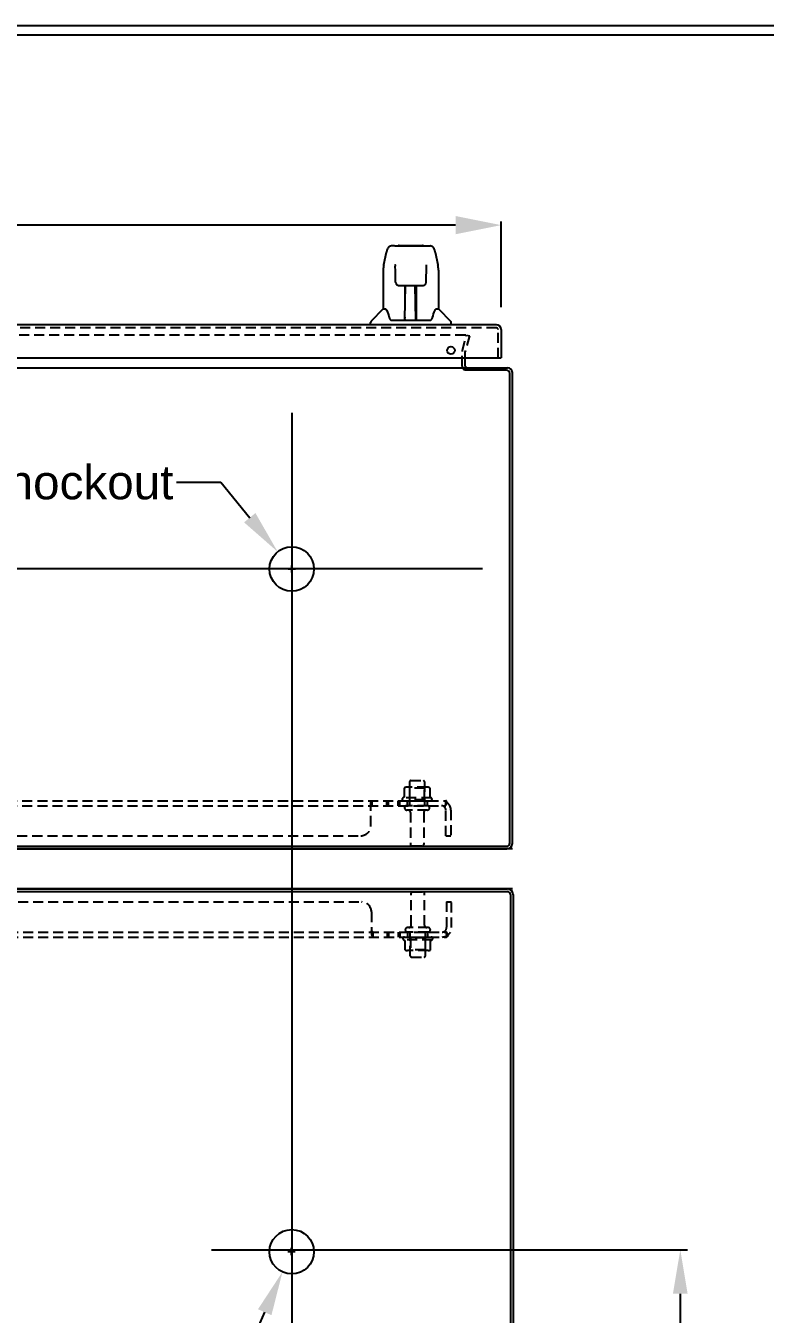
# Model space of a CAD drawing. Header units: inches. Extents: x 0 to 81.1, y 0 to 52.1.
# Drawn here: x 46.37 to 64.81, y 19.95 to 52.09 of the extents above; entities that cross this region are included whole.
import ezdxf
from ezdxf.enums import TextEntityAlignment as Align

# ---------------------------------------------------------------- set-up
doc = ezdxf.new("R2010")
doc.units = ezdxf.units.IN
doc.header["$MEASUREMENT"] = 0
doc.linetypes.add('HIDDEN', pattern=[0.375, 0.25, -0.125])
for name, color, linetype in [('DEFAULT_2', 8, 'HIDDEN'), ('DIMENSIONS', 7, 'Continuous'), ('DOOR_ASSEMBLY', 7, 'Continuous'), ('SUBPANEL', 7, 'Continuous')]:
    doc.layers.add(name, color=color, linetype=linetype)
doc.styles.add('Fields', font='simplex.shx', dxfattribs={"height": 0.185})
doc.styles.get("Standard").update_dxf_attribs({"font": 'arial.ttf'})
doc.dimstyles.new('DIMSTYLE_1', dxfattribs={"dimtxt": 0.852273, "dimasz": 1.136364, "dimexe": 0.09, "dimexo": 0.07, "dimgap": 0.0375, "dimtad": 0, "dimtih": 1, "dimtoh": 1, "dimzin": 4, "dimdsep": 46, "dimtxsty": 'Standard', "dimblk": '_FILLED', "dimblk1": '_FILLED', "dimblk2": '_FILLED', "dimcen": 0.09, "dimadec": 3, "dimazin": 1, "dimtfac": 1, "dimtdec": 3, "dimtofl": 0, "dimtmove": 0, "dimatfit": 3, "dimldrblk": '_FILLED', "dimfxl": 1, "dimtolj": 1, "dimtzin": 4, "dimarcsym": 0})
doc.dimstyles.get("Standard").update_dxf_attribs({"dimtxt": 0.18, "dimasz": 0.18, "dimexe": 0.18, "dimexo": 0.0625, "dimgap": 0.09, "dimtad": 0, "dimtih": 1, "dimtoh": 1, "dimdec": 4, "dimzin": 0, "dimdsep": 46, "dimtxsty": 'Standard', "dimcen": 0.09, "dimadec": 0, "dimazin": 0, "dimtfac": 1, "dimtdec": 4, "dimtofl": 0, "dimtmove": 0, "dimatfit": 3, "dimfxl": 1, "dimtolj": 1, "dimtzin": 0, "dimarcsym": 0})

# ---------------------------------------------------------------- blocks, each defined once
blk = doc.blocks.new('RG_Master_Ver_4_2_2')
at = {"color": 3}
blk.add_line((34.028, 21.856), (0.25, 21.856), dxfattribs=at)
blk.add_lwpolyline([(0, -0.044), (34.25, -0.044), (34.25, 21.956), (0, 21.956)], close=True, dxfattribs=at)
at = {"style": 'Fields'}
for tag, p in [('DESCRIPTION_3', (13.116, 1.307)), ('DRN_3', (15.472, 1.307)), ('CHK_3', (16.529, 1.307)), ('APP_3', (17.552, 1.307)), ('DATE_3', (18.829, 1.307)), ('DRAWING_DESC', (32.229, 1.246)), ('CUSTOMER', (28.997, 1.214)), ('DESCRIPTION_2', (13.116, 0.951)), ('DRN_2', (15.472, 0.951)), ('CHK_2', (16.529, 0.951)), ('APP_2', (17.552, 0.951)), ('DATE_2', (18.829, 0.951)), ('SIZE', (30.715, 0.894)), ('DRAWING_#', (32.125, 0.894)), ('REV', (33.543, 0.894)), ('DESCRIPTION_1', (13.116, 0.596)), ('DRN_1', (15.472, 0.596)), ('CHK_1', (16.529, 0.596)), ('APP_1', (17.552, 0.596)), ('DATE_1', (18.829, 0.596)), ('PROJECT_#', (28.981, 0.581)), ('DRN_BY', (30.875, 0.524)), ('CHK_BY', (31.762, 0.524)), ('APP_BY', (32.75, 0.524)), ('SCALE', (33.652, 0.524)), ('PROJECT_NAME', (29.021, 0.176)), ('SHEETNUM', (32.753, 0.176)), ('TTL_SHTS', (33.547, 0.176))]:
    blk.add_attdef(tag, text='', height=0.125, dxfattribs=at).set_placement(p, align=Align.CENTER)
at = {"style": 'Fields', "flags": 9}
blk.add_attdef('WD_TB', (9.953, 0.194), '', height=0.0638, dxfattribs=at)
blk = doc.blocks.new('_FILLED')
at = {"color": 0, "linetype": 'ByBlock'}
blk.add_solid([(0, 0), (-1, 0.2), (-1, -0.2)], dxfattribs=at)
blk = doc.blocks.new('*D4')
at = {"layer": 'Defpoints', "color": 0, "linetype": 'Continuous', "transparency": 16777216}
for p in [(58.22, 47.118), (22.595, 45.004), (58.22, 45.004)]:
    blk.add_point(p, dxfattribs=at)
at = {"layer": 'DIMENSIONS', "color": 0, "linetype": 'Continuous', "lineweight": -2, "transparency": 16777216}
for p, q in [((22.595, 45.074), (22.595, 47.208)), ((23.731, 47.118), (38.637, 47.118)), ((57.083, 47.118), (42.177, 47.118)), ((58.22, 45.074), (58.22, 47.208))]:
    blk.add_line(p, q, dxfattribs=at)
at = {"layer": 'DIMENSIONS', "color": 0, "linetype": 'Continuous', "lineweight": -2, "transparency": 16777216, "xscale": 1.1363636364, "yscale": 1.1363636364, "zscale": 1.1363636364, "rotation": 180}
blk.add_blockref('_FILLED', (22.595, 47.118), dxfattribs=at)
at = {"layer": 'DIMENSIONS', "color": 0, "linetype": 'Continuous', "lineweight": -2, "transparency": 16777216, "xscale": 1.1363636364, "yscale": 1.1363636364, "zscale": 1.1363636364}
blk.add_blockref('_FILLED', (58.22, 47.118), dxfattribs=at)
at = {"layer": 'DIMENSIONS', "color": 0, "linetype": 'Continuous', "transparency": 16777216, "insert": (40.407, 48.325), "char_height": 0.85227, "width": 4.84015, "attachment_point": 2, "line_spacing_factor": 0.9}
blk.add_mtext('\\A1;35.63 DOOR', dxfattribs=at)
blk = doc.blocks.new('*D6')
at = {"color": 0, "lineweight": -2, "transparency": 16777216}
for p, q in [((23.112, 32.663), (23.112, 33.763)), ((58.5, 31.563), (22.932, 31.563)), ((58.5, 30.563), (22.932, 30.563)), ((23.112, 29.463), (23.112, 28.363)), ((23.112, 28.363), (22.012, 28.363))]:
    blk.add_line(p, q, dxfattribs=at)
at = {"color": 0, "transparency": 16777216}
for points in [[(22.928, 32.663), (23.295, 32.663), (23.112, 31.563)], [(22.928, 29.463), (23.295, 29.463), (23.112, 30.563)]]:
    blk.add_solid(points, dxfattribs=at)
at = {"layer": 'Defpoints', "color": 0, "transparency": 16777216}
for p in [(58.563, 31.563), (23.112, 30.563), (58.563, 30.563)]:
    blk.add_point(p, dxfattribs=at)
at = {"color": 0, "transparency": 16777216, "insert": (20.199, 28.363), "char_height": 0.85, "attachment_point": 5}
blk.add_mtext('\\A1;1.0000', dxfattribs=at)
blk = doc.blocks.new('*D8')
at = {"color": 0, "lineweight": -2, "transparency": 16777216}
for p, q in [((53, 42.438), (53, 18.57)), ((51.9, 18.75), (50.8, 18.75)), ((58.5, 18.812), (58.5, 18.93)), ((59.6, 18.75), (60.7, 18.75))]:
    blk.add_line(p, q, dxfattribs=at)
at = {"color": 0, "transparency": 16777216}
for points in [[(51.9, 18.933), (51.9, 18.567), (53, 18.75)], [(59.6, 18.933), (59.6, 18.567), (58.5, 18.75)]]:
    blk.add_solid(points, dxfattribs=at)
at = {"layer": 'Defpoints', "color": 0, "transparency": 16777216}
for p in [(53, 42.5), (53, 18.75), (58.5, 18.75)]:
    blk.add_point(p, dxfattribs=at)
at = {"color": 0, "transparency": 16777216, "insert": (55.75, 18.75), "char_height": 0.85, "attachment_point": 5}
blk.add_mtext('\\A1;5.5000', dxfattribs=at)
blk = doc.blocks.new('*D25')
at = {"color": 0, "lineweight": -2, "transparency": 16777216}
for p, q in [((57.752, 43.549), (18.933, 43.549)), ((19.113, 42.449), (19.113, 41.573)), ((19.113, 39.649), (19.113, 40.525)), ((57.752, 38.549), (18.933, 38.549))]:
    blk.add_line(p, q, dxfattribs=at)
at = {"color": 0, "transparency": 16777216}
for points in [[(18.93, 42.449), (19.296, 42.449), (19.113, 43.549)], [(18.93, 39.649), (19.296, 39.649), (19.113, 38.549)]]:
    blk.add_solid(points, dxfattribs=at)
at = {"layer": 'Defpoints', "color": 0, "transparency": 16777216}
for p in [(57.815, 43.549), (19.113, 38.549), (57.815, 38.549)]:
    blk.add_point(p, dxfattribs=at)
at = {"color": 0, "transparency": 16777216, "insert": (19.113, 41.049), "char_height": 0.85, "attachment_point": 5}
blk.add_mtext('\\A1;5.0000', dxfattribs=at)
blk = doc.blocks.new('*D26')
at = {"color": 0, "lineweight": -2, "transparency": 16777216}
for p, q in [((50.129, 40.705), (51.229, 40.705)), ((51.229, 40.705), (51.952, 39.821)), ((52.999, 38.452), (52.999, 38.632)), ((52.909, 38.542), (53.089, 38.542))]:
    blk.add_line(p, q, dxfattribs=at)
at = {"color": 0, "transparency": 16777216}
blk.add_solid([(52.094, 39.937), (51.811, 39.705), (52.649, 38.97)], dxfattribs=at)
at = {"layer": 'Defpoints', "color": 0, "transparency": 16777216}
for p in [(52.649, 38.97), (53.35, 38.113)]:
    blk.add_point(p, dxfattribs=at)
at = {"color": 0, "transparency": 16777216, "insert": (44.755, 40.705), "char_height": 0.85, "attachment_point": 5}
blk.add_mtext('\\A1;{\\H0.7x;\\S3/4;}" Conduit Knockout', dxfattribs=at)
blk = doc.blocks.new('*D27')
at = {"color": 0, "lineweight": -2, "transparency": 16777216}
for p, q in [((52.992, 21.428), (52.992, 21.608)), ((52.902, 21.518), (53.082, 21.518)), ((51.223, 17.497), (52.326, 20.004)), ((50.123, 17.497), (51.223, 17.497))]:
    blk.add_line(p, q, dxfattribs=at)
at = {"color": 0, "transparency": 16777216}
blk.add_solid([(52.158, 20.078), (52.494, 19.93), (52.769, 21.011)], dxfattribs=at)
at = {"layer": 'Defpoints', "color": 0, "transparency": 16777216}
for p in [(53.214, 22.024), (52.769, 21.011)]:
    blk.add_point(p, dxfattribs=at)
at = {"color": 0, "transparency": 16777216, "insert": (44.749, 17.497), "char_height": 0.85, "attachment_point": 5}
blk.add_mtext('\\A1;{\\H0.7x;\\S3/4;}" Conduit Knockout', dxfattribs=at)
blk = doc.blocks.new('*D32')
at = {"color": 0, "lineweight": -2, "transparency": 16777216}
for p, q in [((51, 21.563), (62.868, 21.563)), ((62.688, 20.463), (62.688, 18.586)), ((62.688, 15.663), (62.688, 17.539)), ((58.563, 14.563), (62.868, 14.563))]:
    blk.add_line(p, q, dxfattribs=at)
at = {"color": 0, "transparency": 16777216}
for points in [[(62.504, 20.463), (62.871, 20.463), (62.688, 21.563)], [(62.504, 15.663), (62.871, 15.663), (62.688, 14.563)]]:
    blk.add_solid(points, dxfattribs=at)
at = {"layer": 'Defpoints', "color": 0, "transparency": 16777216}
for p in [(50.938, 21.563), (62.688, 21.563), (58.5, 14.563)]:
    blk.add_point(p, dxfattribs=at)
at = {"color": 0, "transparency": 16777216, "insert": (62.688, 18.062), "char_height": 0.85, "attachment_point": 5}
blk.add_mtext('\\A1;7.0000', dxfattribs=at)

msp = doc.modelspace()

# ---------------------------------------------------------------- linework, layer by layer
at = {"color": 3, "linetype": 'Continuous'}
for p, q in [((57.325, 43.6045), (57.325, 43.8055)), ((23.702, 43.5625), (57.298, 43.5625)), ((58.357, 43.4995), (57.32312, 43.4995)), ((57.325, 43.5625), (58.383, 43.5625)), ((58.437, 31.7055), (58.437, 43.4195)), ((58.5, 31.6985), (58.5, 43.4455)), ((22.636, 31.5625), (58.364, 31.5625)), ((22.643, 31.6255), (58.357, 31.6255)), ((22.65417, 30.56119), (58.38217, 30.56119)), ((22.66117, 30.49819), (58.37517, 30.49819)), ((58.45517, 30.41819), (58.45517, 14.70419)), ((58.51817, 30.42519), (58.51817, 14.67819))]:
    msp.add_line(p, q, dxfattribs=at)
at = {"color": 7, "linetype": 'Continuous'}
msp.add_line((57.325, 43.4995), (57.325, 43.5625), dxfattribs=at)
for centre in [(52.99938, 38.54158), (52.99885, 21.51197)]:
    msp.add_circle(centre, 0.55331)
at = {"color": 3, "linetype": 'Continuous'}
for centre, radius, start, end in [((57.367, 43.6045), 0.042, 180, 270), ((58.357, 43.4195), 0.08, 0, 90), ((58.383, 43.4455), 0.117, 0, 90), ((58.357, 31.7055), 0.08, 270, 0), ((58.364, 31.6985), 0.136, 270, 0), ((58.38217, 30.42519), 0.136, 0, 90), ((58.37517, 30.41819), 0.08, 0, 90)]:
    msp.add_arc(centre, radius, start, end, dxfattribs=at)
at = {"layer": 'DEFAULT_2', "color": 8, "linetype": 'HIDDEN'}
for p, q in [((57.3253, 44.37514), (23.6747, 44.37514)), ((57.25341, 43.98902), (57.35687, 44.37514)), ((57.42931, 44.35572), (57.32585, 43.96961)), ((57.35687, 44.37514), (57.42931, 44.35572)), ((57.25, 43.6045), (57.25, 43.96314)), ((57.325, 43.8055), (57.325, 43.96314)), ((55.9375, 33.2325), (55.9375, 32.6375)), ((55.9675, 33.2625), (56.2825, 33.2625)), ((56.3125, 33.2325), (56.3125, 32.6375)), ((56.48084, 32.8325), (55.76916, 32.8325)), ((55.80612, 33.0772), (55.80612, 32.85905)), ((56.38062, 33.0985), (55.86938, 33.0985)), ((55.9415, 33.0785), (55.9215, 33.0985)), ((55.9415, 32.7825), (55.9215, 32.7625)), ((56.3085, 33.0785), (55.9415, 33.0785)), ((55.9415, 32.7825), (55.9415, 33.0785)), ((56.3085, 32.7825), (55.9415, 32.7825)), ((56.3085, 33.0785), (56.3285, 33.0985)), ((56.3085, 32.7825), (56.3085, 33.0785)), ((56.3085, 32.7825), (56.3285, 32.7625)), ((56.44388, 33.0772), (56.44388, 32.85905)), ((55.79086, 32.7625), (56.45914, 32.7625)), ((56.3825, 32.6375), (55.8675, 32.6375)), ((56.3825, 32.5275), (55.8675, 32.5275)), ((55.96, 32.465), (55.96, 31.6675)), ((56.29, 32.465), (56.29, 31.6675)), ((55.99, 31.6375), (56.26, 31.6375)), ((55.97817, 29.65869), (55.97817, 30.45619)), ((56.00817, 30.48619), (56.27817, 30.48619)), ((56.30817, 29.65869), (56.30817, 30.45619)), ((56.40067, 29.59619), (55.88567, 29.59619)), ((56.499, 29.29119), (55.78733, 29.29119)), ((55.80903, 29.36119), (56.4773, 29.36119)), ((55.82428, 29.04649), (55.82428, 29.26464)), ((56.40067, 29.48619), (55.88567, 29.48619)), ((55.95967, 29.34119), (55.93967, 29.36119)), ((55.95567, 28.89119), (55.95567, 29.48619)), ((56.32667, 29.34119), (55.95967, 29.34119)), ((55.95967, 29.34119), (55.95967, 29.04519)), ((56.32667, 29.34119), (56.34667, 29.36119)), ((56.32667, 29.34119), (56.32667, 29.04519)), ((56.33067, 28.89119), (56.33067, 29.48619)), ((56.46205, 29.04649), (56.46205, 29.26464)), ((56.39879, 29.02519), (55.88754, 29.02519)), ((55.95967, 29.04519), (55.93967, 29.02519)), ((56.32667, 29.04519), (55.95967, 29.04519)), ((56.32667, 29.04519), (56.34667, 29.02519)), ((55.98567, 28.86119), (56.30067, 28.86119))]:
    msp.add_line(p, q, dxfattribs=at)
for points in [[(57.34322, 44.36438), (57.34224, 44.36609), (57.34108, 44.36768), (57.33976, 44.36916), (57.33829, 44.3705), (57.33669, 44.37169), (57.33498, 44.37272), (57.33316, 44.37358), (57.33127, 44.37425), (57.32931, 44.37474), (57.32733, 44.37503), (57.3253, 44.37514)], [(57.34322, 44.36438), (57.34403, 44.36259), (57.34464, 44.36073), (57.34505, 44.35882), (57.34527, 44.35688), (57.3453, 44.35581)], [(57.3453, 44.35581), (57.34528, 44.35493), (57.34508, 44.353), (57.34469, 44.35108)], [(55.80612, 32.859), (55.80605, 32.8578), (55.80581, 32.85656), (55.80551, 32.85557), (55.80518, 32.85477), (55.80483, 32.85409), (55.80447, 32.85351), (55.80412, 32.853), (55.80378, 32.85257), (55.80344, 32.85219), (55.80311, 32.85185), (55.80279, 32.85155), (55.80248, 32.85129), (55.80218, 32.85105), (55.80189, 32.85084), (55.80161, 32.85064), (55.80134, 32.85047), (55.80108, 32.85032), (55.80083, 32.85018)], [(55.81206, 33.08634), (55.81061, 33.08555), (55.80929, 33.08451), (55.80816, 33.08326), (55.80725, 33.08183), (55.80659, 33.08024), (55.80621, 33.07854), (55.80612, 33.0772)], [(56.43794, 33.08634), (56.43939, 33.08555), (56.44071, 33.08451), (56.44184, 33.08326), (56.44275, 33.08183), (56.44341, 33.08024), (56.44379, 33.07854), (56.44388, 33.0772)], [(56.44917, 32.85018), (56.44892, 32.85032), (56.44866, 32.85047), (56.44839, 32.85064), (56.44811, 32.85084), (56.44782, 32.85105), (56.44752, 32.85129), (56.44721, 32.85155), (56.44689, 32.85185), (56.44656, 32.85219), (56.44622, 32.85257), (56.44588, 32.853), (56.44553, 32.85351), (56.44517, 32.85409), (56.44482, 32.85477), (56.44449, 32.85557), (56.44419, 32.85656), (56.44395, 32.8578), (56.44388, 32.859)], [(55.82428, 29.26469), (55.82421, 29.26589), (55.82398, 29.26713), (55.82368, 29.26812), (55.82334, 29.26892), (55.82299, 29.26961), (55.82264, 29.27019), (55.82229, 29.27069), (55.82194, 29.27112), (55.8216, 29.27151), (55.82128, 29.27184), (55.82096, 29.27214), (55.82065, 29.27241), (55.82035, 29.27264), (55.82006, 29.27286), (55.81978, 29.27305), (55.81951, 29.27322), (55.81924, 29.27337), (55.819, 29.27351)], [(56.46734, 29.27351), (56.46709, 29.27337), (56.46683, 29.27322), (56.46656, 29.27305), (56.46627, 29.27286), (56.46598, 29.27264), (56.46569, 29.27241), (56.46538, 29.27214), (56.46506, 29.27184), (56.46473, 29.27151), (56.46439, 29.27112), (56.46405, 29.27069), (56.46369, 29.27019), (56.46334, 29.26961), (56.46299, 29.26892), (56.46265, 29.26812), (56.46235, 29.26713), (56.46212, 29.26589), (56.46205, 29.26469)], [(55.83022, 29.03735), (55.82878, 29.03814), (55.82746, 29.03918), (55.82633, 29.04043), (55.82542, 29.04186), (55.82476, 29.04345), (55.82437, 29.04515), (55.82428, 29.04649)], [(56.45611, 29.03735), (56.45756, 29.03814), (56.45887, 29.03918), (56.46, 29.04043), (56.46091, 29.04186), (56.46158, 29.04345), (56.46196, 29.04515), (56.46205, 29.04649)]]:
    msp.add_lwpolyline(points, dxfattribs=at)
for centre, radius, start, end in [((57.35, 43.96314), 0.1, 165, 180), ((57.35, 43.96314), 0.025, 165, 180), ((57.367, 43.6045), 0.117, 180, 236.900175), ((55.9675, 33.2325), 0.03, 89.999995, 180), ((56.2825, 33.2325), 0.03, 0, 90.000005), ((55.79086, 32.80086), 0.03836, 124.449665, 270), ((56.125, 32.23232), 0.69774, 117.681396, 120.663132), ((55.86938, 32.9573), 0.1412, 90, 113.950005), ((56.38062, 32.9573), 0.1412, 66.049995, 90), ((56.125, 32.23232), 0.69774, 59.336868, 62.318604), ((56.45914, 32.80086), 0.03836, 270, 55.550335), ((55.8675, 32.5825), 0.055, 89.999999, 270), ((55.8975, 32.465), 0.0625, 0, 89.999996), ((56.3525, 32.465), 0.0625, 90.000004, 180), ((56.3825, 32.5825), 0.055, 270, 90.000001), ((55.99, 31.6675), 0.03, 180, 270.000001), ((56.26, 31.6675), 0.03, 269.999999, 0), ((56.00817, 30.45619), 0.03, 89.999999, 180), ((56.27817, 30.45619), 0.03, 0, 90.000001), ((55.88567, 29.54119), 0.055, 90, 270.000001), ((55.91567, 29.65869), 0.0625, 270.000004, 0), ((56.37067, 29.65869), 0.0625, 180, 269.999996), ((56.40067, 29.54119), 0.055, 269.999999, 90), ((55.80903, 29.32283), 0.03836, 90, 235.550335), ((56.14317, 29.89137), 0.69774, 239.336868, 242.318604), ((56.14317, 29.89137), 0.69774, 297.681396, 300.663132), ((56.4773, 29.32283), 0.03836, 304.449665, 90), ((55.88754, 29.16639), 0.1412, 246.049995, 270), ((56.39879, 29.16639), 0.1412, 270, 293.950005), ((55.98567, 28.89119), 0.03, 180, 270.000005), ((56.30067, 28.89119), 0.03, 269.999995, 0)]:
    msp.add_arc(centre, radius, start, end, dxfattribs=at)
at = {"layer": 'DOOR_ASSEMBLY', "color": 7, "linetype": 'Continuous'}
for p, q in [((55.6762, 46.61081), (56.26281, 46.61081)), ((55.29565, 46.13912), (55.36071, 46.44442)), ((55.56519, 46.599), (55.48479, 46.599)), ((55.56639, 46.599), (56.45423, 46.599)), ((55.57124, 46.59899), (55.56996, 46.599)), ((56.57828, 46.44444), (56.64335, 46.13912)), ((55.28052, 45.99615), (55.28052, 45.0242)), ((55.58149, 46.12456), (55.58161, 46.1218)), ((55.58161, 46.1218), (55.58173, 46.11831)), ((55.58173, 46.11831), (55.58186, 46.11413)), ((55.58186, 46.11413), (55.58205, 46.10672)), ((55.58205, 46.10672), (55.58222, 46.09814)), ((55.58436, 45.97572), (55.58222, 46.09814)), ((55.5893, 45.6926), (55.58436, 45.97572)), ((56.3497, 45.6926), (56.35687, 46.10262)), ((56.35687, 46.10262), (56.357, 46.10857)), ((56.357, 46.10857), (56.35713, 46.11384)), ((56.35713, 46.11384), (56.35727, 46.11837)), ((56.64906, 46.10896), (56.64335, 46.13913)), ((56.65848, 45.99547), (56.65848, 45.0242)), ((55.5893, 45.69262), (55.59065, 45.67946)), ((55.66971, 45.61475), (55.78973, 45.61475)), ((55.82024, 44.76864), (55.83503, 45.61575)), ((55.82581, 45.61575), (56.11404, 45.61575)), ((55.82777, 45.19971), (55.82777, 45.61575)), ((55.83391, 45.55176), (55.82777, 45.55176)), ((55.8311, 45.39034), (55.82777, 45.39034)), ((55.83089, 45.37853), (55.82777, 45.37853)), ((56.09548, 44.74861), (56.08035, 45.61575)), ((56.08147, 45.55176), (56.11123, 45.55176)), ((56.11123, 45.39034), (56.08428, 45.39034)), ((56.0843, 45.61575), (56.0843, 45.55176)), ((56.11123, 45.37853), (56.08449, 45.37853)), ((56.11123, 44.74861), (56.11123, 45.61575)), ((56.14925, 45.61475), (56.26929, 45.61475)), ((55.27476, 45.01844), (54.97709, 44.72077)), ((55.35357, 45.0242), (55.28053, 45.0242)), ((55.3502, 45.0242), (55.35609, 45.01378)), ((56.08847, 45.15019), (56.11123, 45.15019)), ((56.11123, 45.14625), (56.08854, 45.14625)), ((56.58266, 45.0133), (56.58799, 45.02276)), ((56.65848, 45.0242), (56.58543, 45.0242)), ((56.66424, 45.01844), (56.96191, 44.72077)), ((54.96556, 44.6305), (54.96556, 44.69293)), ((55.41639, 44.85934), (55.43094, 44.81221)), ((55.43094, 44.81221), (55.43373, 44.8035)), ((55.48372, 44.74861), (56.45528, 44.74861)), ((55.82112, 44.82052), (55.8207, 44.79465)), ((55.82777, 44.74861), (55.82777, 44.75289)), ((56.09468, 44.79465), (56.09426, 44.82052)), ((56.5051, 44.80298), (56.50806, 44.81221)), ((56.97344, 44.6305), (56.97344, 44.69293)), ((58.2045, 43.8055), (58.2195, 43.8055))]:
    msp.add_line(p, q, dxfattribs=at)
at = {"layer": 'DOOR_ASSEMBLY', "color": 3, "linetype": 'Continuous'}
for p, q in [((58.1025, 44.6305), (22.7115, 44.6305)), ((58.2195, 44.5135), (58.2195, 43.8055)), ((22.6095, 43.8055), (58.2045, 43.8055))]:
    msp.add_line(p, q, dxfattribs=at)
at = {"layer": 'DOOR_ASSEMBLY', "color": 8, "linetype": 'HIDDEN'}
for p, q in [((58.1025, 44.5555), (22.7115, 44.5555)), ((58.1445, 43.8055), (58.1445, 44.5135))]:
    msp.add_line(p, q, dxfattribs=at)
at = {"layer": 'DOOR_ASSEMBLY', "color": 7, "linetype": 'Continuous'}
for points in [[(55.4848, 46.599), (55.48142, 46.59893), (55.46808, 46.5974), (55.45509, 46.59401), (55.44278, 46.58886), (55.43142, 46.58219), (55.42116, 46.57427), (55.41203, 46.56536), (55.40393, 46.5556), (55.39672, 46.54508), (55.39021, 46.5337), (55.38423, 46.5213), (55.37865, 46.5077), (55.3734, 46.4927), (55.36841, 46.47603), (55.36363, 46.45742), (55.36071, 46.44441)], [(56.57829, 46.44441), (56.57535, 46.45749), (56.57055, 46.47619), (56.56552, 46.49294), (56.56023, 46.50802), (56.5546, 46.52168), (56.54856, 46.53413), (56.542, 46.54553), (56.53473, 46.55606), (56.52655, 46.56581), (56.51735, 46.5747), (56.50701, 46.58257), (56.49557, 46.58918), (56.4832, 46.59425), (56.47015, 46.59755), (56.45677, 46.59896), (56.45422, 46.599)], [(55.29565, 46.13913), (55.28983, 46.10831), (55.28443, 46.06861), (55.28134, 46.02879), (55.28052, 45.99614)], [(55.58134, 46.12742), (55.5813, 46.1278), (55.58129, 46.1279), (55.58131, 46.12768), (55.58134, 46.12723), (55.58138, 46.12655), (55.58143, 46.12566), (55.58149, 46.12456)], [(56.35727, 46.11837), (56.3574, 46.1221), (56.35747, 46.12364), (56.35753, 46.12497), (56.35759, 46.12606), (56.35764, 46.12692), (56.35768, 46.12752), (56.35771, 46.12787)], [(56.65848, 45.9953), (56.65764, 46.02919), (56.65451, 46.06914), (56.64906, 46.10896)], [(55.59065, 45.67946), (55.59407, 45.66698), (55.59945, 45.65529), (55.6066, 45.64467), (55.61528, 45.6354), (55.62526, 45.62768), (55.63621, 45.62169), (55.6478, 45.61754), (55.65967, 45.61526), (55.66858, 45.61475)], [(56.27042, 45.61475), (56.28056, 45.61541), (56.29241, 45.61788), (56.30395, 45.62223), (56.31481, 45.6284), (56.32467, 45.63628), (56.3332, 45.64569), (56.34017, 45.65641), (56.34535, 45.66817), (56.34857, 45.68067), (56.3497, 45.69262)], [(55.78974, 45.61475), (55.79361, 45.61479), (55.80205, 45.61505), (55.81029, 45.6154)], [(55.81029, 45.6154), (55.81851, 45.61566), (55.8258, 45.61575)], [(56.11404, 45.61575), (56.1219, 45.61562), (56.12995, 45.61535)], [(56.12995, 45.61535), (56.13801, 45.615), (56.14619, 45.61477), (56.14925, 45.61475)], [(55.35609, 45.01378), (55.3699, 44.98553), (55.38478, 44.94985), (55.40038, 44.90742), (55.41639, 44.85934)], [(56.50806, 44.81221), (56.52224, 44.85819), (56.53805, 44.90579), (56.55366, 44.9484), (56.56867, 44.98457), (56.58266, 45.0133)], [(55.43373, 44.8035), (55.43853, 44.79082), (55.44338, 44.78046), (55.44842, 44.77178)], [(55.44842, 44.77178), (55.45375, 44.76451), (55.45954, 44.75849), (55.46615, 44.75361), (55.47342, 44.75028), (55.48104, 44.74872), (55.48347, 44.74861)], [(56.45556, 44.74861), (56.45752, 44.74869), (56.46515, 44.75014), (56.47247, 44.7534), (56.47915, 44.75822), (56.48498, 44.7642), (56.49035, 44.77142)], [(56.49035, 44.77142), (56.49541, 44.78006), (56.50027, 44.79037), (56.5051, 44.80298)]]:
    msp.add_lwpolyline(points, dxfattribs=at)
at = {"layer": 'DOOR_ASSEMBLY', "color": 3, "linetype": 'Continuous'}
msp.add_circle((56.9695, 43.9935), 0.094, dxfattribs=at)
at = {"layer": 'DOOR_ASSEMBLY', "color": 7, "linetype": 'Continuous'}
for centre, radius, start, end in [((55.67619, 46.59113), 0.01969, 90, 156.392959), ((56.26281, 46.59113), 0.01969, 23.607041, 90), ((55.28868, 45.00452), 0.01969, 97.5, 135), ((56.65032, 45.00452), 0.01969, 45, 82.5), ((55.00493, 44.69293), 0.03937, 135, 180), ((55.83993, 44.7683), 0.01969, 179, 270), ((55.83995, 44.76829), 0.01968, 260.738971, 269.923158), ((56.07545, 44.7683), 0.01969, 270, 1), ((56.07543, 44.76829), 0.01968, 270.077128, 272.646881), ((56.93407, 44.69293), 0.03937, 0, 45)]:
    msp.add_arc(centre, radius, start, end, dxfattribs=at)
at = {"layer": 'DOOR_ASSEMBLY', "color": 3, "linetype": 'Continuous'}
msp.add_arc((58.1025, 44.5135), 0.117, 0, 90, dxfattribs=at)
at = {"layer": 'DOOR_ASSEMBLY', "color": 8, "linetype": 'HIDDEN'}
msp.add_arc((58.1025, 44.5135), 0.042, 0, 90, dxfattribs=at)
at = {"layer": 'DOOR_ASSEMBLY', "color": 7, "linetype": 'Continuous'}
for centre, major_axis, start_param, end_param in [((55.81989, 44.78798), (0, 0.03937), -2.9401515, -2.83557364), ((56.09548, 44.78798), (0.03937, 0), -1.87681472, -1.57079633)]:
    msp.add_ellipse(centre, major_axis=major_axis, ratio=1, start_param=start_param, end_param=end_param, dxfattribs=at)
at = {"layer": 'SUBPANEL', "color": 8, "linetype": 'HIDDEN'}
for p, q in [((24.15625, 32.7625), (56.84375, 32.7625)), ((24.15625, 32.6375), (56.84375, 32.6375)), ((54.96875, 32.1375), (54.96875, 32.70855)), ((54.96875, 32.612), (54.97037, 32.61164)), ((54.97016, 32.71031), (54.97157, 32.71239)), ((54.99526, 32.7584), (54.99696, 32.75988)), ((55.00294, 32.76244), (55.0041, 32.7625)), ((55.0041, 32.6375), (55.0041, 32.7625)), ((55.36578, 32.7625), (55.36578, 32.6375)), ((55.40456, 32.7625), (55.40456, 32.6375)), ((55.64678, 32.7625), (55.64678, 32.6375)), ((55.68556, 32.7625), (55.68556, 32.6375)), ((55.875, 32.7625), (55.875, 32.6375)), ((56.375, 32.7625), (56.375, 32.6375)), ((56.88229, 32.70855), (56.80289, 32.612)), ((56.82932, 32.64964), (56.82865, 32.64819)), ((56.83, 32.65115), (56.82932, 32.64964)), ((56.83571, 32.66545), (56.83511, 32.66379)), ((56.83629, 32.66707), (56.83571, 32.66545)), ((56.83683, 32.66866), (56.83629, 32.66707)), ((56.83735, 32.67022), (56.83683, 32.66866)), ((56.83785, 32.67175), (56.83735, 32.67022)), ((56.83833, 32.67325), (56.83785, 32.67175)), ((56.83878, 32.67472), (56.83833, 32.67325)), ((56.83921, 32.67617), (56.83878, 32.67472)), ((56.83963, 32.6776), (56.83921, 32.67617)), ((56.84002, 32.679), (56.83963, 32.6776)), ((56.8404, 32.68037), (56.84002, 32.679)), ((56.84076, 32.68173), (56.8404, 32.68037)), ((56.8411, 32.68306), (56.84076, 32.68173)), ((56.84143, 32.68437), (56.8411, 32.68306)), ((56.84173, 32.68565), (56.84143, 32.68437)), ((56.84202, 32.6869), (56.84173, 32.68565)), ((56.84375, 32.6375), (56.84375, 32.7625)), ((56.84375, 31.8875), (56.84375, 32.5255)), ((56.96875, 32.5255), (56.96875, 31.8875)), ((26.28125, 31.8875), (54.71875, 31.8875)), ((56.84375, 31.8875), (56.96875, 31.8875)), ((26.29942, 30.23619), (54.73692, 30.23619)), ((56.86192, 30.23619), (56.98692, 30.23619)), ((56.86192, 30.23619), (56.86192, 29.59819)), ((56.98692, 29.59819), (56.98692, 30.23619)), ((54.98692, 29.98619), (54.98692, 29.41514)), ((24.17442, 29.48619), (56.86192, 29.48619)), ((24.17442, 29.36119), (56.86192, 29.36119)), ((54.98692, 29.51169), (54.98854, 29.51205)), ((55.01343, 29.36529), (55.01512, 29.36381)), ((55.0211, 29.36126), (55.02226, 29.36119)), ((55.02226, 29.48619), (55.02226, 29.36119)), ((55.38395, 29.36119), (55.38395, 29.48619)), ((55.42273, 29.36119), (55.42273, 29.48619)), ((55.66495, 29.36119), (55.66495, 29.48619)), ((55.70373, 29.36119), (55.70373, 29.48619)), ((55.89317, 29.36119), (55.89317, 29.48619)), ((56.39317, 29.36119), (56.39317, 29.48619)), ((56.90046, 29.41514), (56.82106, 29.51169)), ((56.84749, 29.47405), (56.84682, 29.47551)), ((56.84817, 29.47254), (56.84749, 29.47405)), ((56.85388, 29.45825), (56.85328, 29.4599)), ((56.85445, 29.45662), (56.85388, 29.45825)), ((56.855, 29.45503), (56.85445, 29.45662)), ((56.85552, 29.45348), (56.855, 29.45503)), ((56.85602, 29.45195), (56.85552, 29.45348)), ((56.85649, 29.45044), (56.85602, 29.45195)), ((56.85695, 29.44897), (56.85649, 29.45044)), ((56.85738, 29.44752), (56.85695, 29.44897)), ((56.8578, 29.4461), (56.85738, 29.44752)), ((56.85819, 29.44469), (56.8578, 29.4461)), ((56.85857, 29.44332), (56.85819, 29.44469)), ((56.85893, 29.44196), (56.85857, 29.44332)), ((56.85927, 29.44063), (56.85893, 29.44196)), ((56.85959, 29.43932), (56.85927, 29.44063)), ((56.8599, 29.43805), (56.85959, 29.43932)), ((56.86019, 29.43679), (56.8599, 29.43805)), ((56.86192, 29.48619), (56.86192, 29.36119))]:
    msp.add_line(p, q, dxfattribs=at)
for points in [[(54.96875, 32.70855), (54.97016, 32.71031), (54.97157, 32.71239), (54.973, 32.71477), (54.97443, 32.71745)], [(54.96875, 32.612), (54.97037, 32.61164), (54.97194, 32.61146), (54.97344, 32.61146), (54.97489, 32.61164), (54.97631, 32.61198), (54.97772, 32.6125), (54.97913, 32.61322), (54.98054, 32.61414), (54.98198, 32.61529), (54.98337, 32.61661), (54.98463, 32.61797), (54.98585, 32.61944), (54.98711, 32.62108)], [(54.97194, 32.61146), (54.97344, 32.61146), (54.97489, 32.61164)], [(54.97443, 32.71745), (54.97586, 32.72038), (54.97729, 32.72352), (54.97872, 32.72681), (54.98014, 32.73018)], [(54.97772, 32.6125), (54.97913, 32.61322), (54.98054, 32.61414), (54.98198, 32.61529), (54.98337, 32.6166), (54.98462, 32.61797), (54.98585, 32.61944), (54.98711, 32.62108), (54.98836, 32.62283), (54.98962, 32.62464), (54.99088, 32.62648), (54.99213, 32.62828), (54.9934, 32.63004), (54.99475, 32.63176), (54.99613, 32.63333), (54.9975, 32.63466), (54.99887, 32.63573), (55.00023, 32.63655)], [(54.98014, 32.73018), (54.98294, 32.73687), (54.98435, 32.74014)], [(54.98435, 32.74014), (54.98577, 32.74329), (54.98718, 32.74624)], [(54.98718, 32.74624), (54.98864, 32.74905), (54.99019, 32.75175)], [(54.99019, 32.75175), (54.99181, 32.75425), (54.99352, 32.7565), (54.99526, 32.7584), (54.99695, 32.75988), (54.99859, 32.76098), (55.00016, 32.76174), (55.00162, 32.7622), (55.00293, 32.76244), (55.0041, 32.7625)], [(54.9934, 32.63004), (54.99475, 32.63176), (54.99613, 32.63333), (54.9975, 32.63466), (54.99887, 32.63573), (55.00023, 32.63655), (55.00156, 32.6371), (55.00286, 32.63741), (55.0041, 32.6375)], [(54.9986, 32.76098), (55.00016, 32.76174), (55.00162, 32.7622)], [(55.00156, 32.6371), (55.00286, 32.63741), (55.0041, 32.6375)], [(56.80289, 32.612), (56.80349, 32.61164), (56.80416, 32.61146), (56.80491, 32.61146), (56.80574, 32.61164), (56.80666, 32.61198), (56.80768, 32.6125), (56.80883, 32.61322), (56.81012, 32.61414), (56.81157, 32.61529), (56.81313, 32.61661), (56.81467, 32.61797), (56.81628, 32.61944), (56.81994, 32.62283)], [(56.81994, 32.62283), (56.82191, 32.62464), (56.82395, 32.62648), (56.82603, 32.62828), (56.82816, 32.63004), (56.8304, 32.63176), (56.83265, 32.63333), (56.83481, 32.63466), (56.83687, 32.63573), (56.83882, 32.63655), (56.84063, 32.6371), (56.84227, 32.63741), (56.84375, 32.6375)], [(56.82078, 32.63352), (56.82074, 32.63346), (56.82075, 32.63348), (56.82081, 32.63357), (56.82093, 32.63373), (56.82108, 32.63394), (56.82127, 32.6342), (56.82149, 32.63449), (56.82173, 32.63481), (56.822, 32.63516), (56.82228, 32.63553), (56.82259, 32.63592), (56.82291, 32.63633), (56.82325, 32.63675), (56.8236, 32.63718)], [(56.82865, 32.64819), (56.82799, 32.64678), (56.82766, 32.64609), (56.82733, 32.64541), (56.827, 32.64474), (56.82667, 32.64408), (56.82635, 32.64342), (56.82602, 32.64278), (56.82569, 32.64214), (56.82537, 32.64152), (56.82505, 32.64091), (56.82473, 32.6403), (56.82441, 32.63971), (56.82409, 32.63913), (56.82378, 32.63855), (56.82346, 32.63799), (56.82316, 32.63745), (56.82285, 32.63691), (56.82255, 32.63639), (56.82225, 32.63589), (56.82197, 32.63542), (56.8217, 32.63497), (56.82144, 32.63456), (56.82122, 32.6342), (56.82102, 32.6339), (56.82087, 32.63367), (56.82078, 32.63352)], [(56.83511, 32.66379), (56.83448, 32.66209), (56.83416, 32.66123), (56.83383, 32.66037), (56.83349, 32.6595), (56.83315, 32.65863), (56.8328, 32.65777), (56.83245, 32.6569), (56.8321, 32.65605), (56.83175, 32.6552), (56.83139, 32.65436), (56.83104, 32.65353), (56.83069, 32.65272), (56.83035, 32.65193), (56.83, 32.65115)], [(56.84385, 32.69727), (56.84384, 32.69721), (56.84383, 32.69706), (56.84381, 32.69684), (56.84377, 32.69654), (56.84373, 32.69619), (56.84368, 32.69578), (56.84361, 32.69534), (56.84354, 32.69487), (56.84347, 32.69437), (56.84339, 32.69386), (56.8433, 32.69332), (56.84321, 32.69278), (56.84311, 32.69222), (56.843, 32.69166), (56.84289, 32.69108), (56.84278, 32.6905), (56.84267, 32.68992), (56.84255, 32.68932), (56.84242, 32.68873), (56.84229, 32.68812), (56.84216, 32.68751), (56.84202, 32.6869)], [(56.86386, 32.74014), (56.86244, 32.74329), (56.86105, 32.74624), (56.85962, 32.74905), (56.8581, 32.75175), (56.8565, 32.75424), (56.85479, 32.7565), (56.85304, 32.7584), (56.85131, 32.75988), (56.84962, 32.76098), (56.84798, 32.76174), (56.84643, 32.7622), (56.84501, 32.76244), (56.84375, 32.7625)], [(56.84375, 32.69382), (56.84375, 32.69435), (56.84376, 32.69485), (56.84377, 32.69534), (56.84378, 32.69579), (56.84379, 32.6962), (56.84381, 32.69657), (56.84382, 32.69687), (56.84384, 32.6971), (56.84385, 32.69723), (56.84385, 32.69727)], [(56.88229, 32.70855), (56.88035, 32.71031), (56.87845, 32.71239), (56.87659, 32.71478), (56.87479, 32.71745), (56.87305, 32.72038), (56.87138, 32.72352), (56.86976, 32.72681), (56.86821, 32.73018), (56.86673, 32.73354), (56.86386, 32.74014)], [(54.98692, 29.51169), (54.98854, 29.51205), (54.9901, 29.51223), (54.9916, 29.51223), (54.99306, 29.51206), (54.99448, 29.51171), (54.99589, 29.51119), (54.99729, 29.51047), (54.9987, 29.50956), (55.00014, 29.5084), (55.00153, 29.50709), (55.00279, 29.50572), (55.00402, 29.50425)], [(54.98692, 29.41514), (54.98832, 29.41338), (54.98974, 29.41131)], [(54.98974, 29.41131), (54.99116, 29.40892), (54.9926, 29.40624), (54.99403, 29.40331), (54.99546, 29.40018), (54.99689, 29.39688), (55.0011, 29.38683)], [(54.9901, 29.51223), (54.9916, 29.51223), (54.99306, 29.51206)], [(54.99588, 29.51119), (54.99729, 29.51047), (54.9987, 29.50956), (55.00014, 29.50841), (55.00153, 29.50709), (55.00279, 29.50572), (55.00401, 29.50425), (55.00527, 29.50261), (55.00653, 29.50086), (55.00779, 29.49905), (55.00904, 29.49721), (55.01029, 29.49541), (55.01157, 29.49365), (55.01292, 29.49193), (55.01429, 29.49036), (55.01566, 29.48903), (55.01703, 29.48796), (55.01839, 29.48714)], [(55.0011, 29.38683), (55.00251, 29.38355), (55.00393, 29.3804)], [(55.00393, 29.3804), (55.00535, 29.37745), (55.0068, 29.37464), (55.00835, 29.37194), (55.00997, 29.36945), (55.01169, 29.36719), (55.01343, 29.36529), (55.01512, 29.36381), (55.01676, 29.36271), (55.01832, 29.36196), (55.01978, 29.36149), (55.0211, 29.36126), (55.02226, 29.36119)], [(55.01292, 29.49193), (55.01429, 29.49036), (55.01566, 29.48904), (55.01703, 29.48796), (55.01839, 29.48714), (55.01973, 29.48659), (55.02102, 29.48629), (55.02226, 29.48619)], [(55.01676, 29.36271), (55.01833, 29.36195), (55.01978, 29.36149)], [(55.01973, 29.48659), (55.02102, 29.48629), (55.02226, 29.48619)], [(56.82106, 29.51169), (56.82165, 29.51205), (56.82233, 29.51223), (56.82307, 29.51223), (56.8239, 29.51206), (56.82482, 29.51171), (56.82585, 29.51119), (56.827, 29.51047), (56.82828, 29.50956), (56.82974, 29.5084), (56.8313, 29.50709), (56.83284, 29.50572), (56.83445, 29.50425), (56.8381, 29.50086)], [(56.8381, 29.50086), (56.84007, 29.49905), (56.84212, 29.49721), (56.84419, 29.49541), (56.84633, 29.49365), (56.84857, 29.49193), (56.85082, 29.49036), (56.85297, 29.48904), (56.85504, 29.48796), (56.85699, 29.48715), (56.85879, 29.48659), (56.86043, 29.48629), (56.86192, 29.48619)], [(56.83894, 29.49017), (56.8389, 29.49023), (56.83891, 29.49021), (56.83898, 29.49012), (56.83909, 29.48996), (56.83925, 29.48975), (56.83943, 29.4895), (56.83965, 29.4892), (56.8399, 29.48888), (56.84016, 29.48853), (56.84045, 29.48816), (56.84076, 29.48777), (56.84108, 29.48737), (56.84141, 29.48695), (56.84176, 29.48651)], [(56.84682, 29.47551), (56.84615, 29.47692), (56.84582, 29.4776), (56.8455, 29.47828), (56.84517, 29.47895), (56.84484, 29.47961), (56.84451, 29.48027), (56.84419, 29.48091), (56.84386, 29.48155), (56.84354, 29.48217), (56.84321, 29.48279), (56.84289, 29.48339), (56.84257, 29.48398), (56.84226, 29.48457), (56.84194, 29.48514), (56.84163, 29.4857), (56.84132, 29.48625), (56.84102, 29.48678), (56.84071, 29.4873), (56.84042, 29.4878), (56.84013, 29.48828), (56.83986, 29.48872), (56.83961, 29.48913), (56.83938, 29.48949), (56.83919, 29.4898), (56.83904, 29.49002), (56.83894, 29.49017)], [(56.85328, 29.4599), (56.85265, 29.4616), (56.85233, 29.46246), (56.85199, 29.46332), (56.85166, 29.46419), (56.85131, 29.46506), (56.85097, 29.46593), (56.85062, 29.46679), (56.85027, 29.46765), (56.84991, 29.46849), (56.84956, 29.46933), (56.84921, 29.47016), (56.84886, 29.47097), (56.84851, 29.47176), (56.84817, 29.47254)], [(56.86201, 29.42642), (56.86201, 29.42648), (56.862, 29.42663), (56.86197, 29.42686), (56.86194, 29.42715), (56.86189, 29.4275), (56.86184, 29.42791), (56.86178, 29.42835), (56.86171, 29.42882), (56.86164, 29.42932), (56.86155, 29.42984), (56.86147, 29.43037), (56.86137, 29.43091), (56.86127, 29.43147), (56.86117, 29.43204), (56.86106, 29.43261), (56.86095, 29.43319), (56.86083, 29.43378), (56.86071, 29.43437), (56.86059, 29.43497), (56.86046, 29.43557), (56.86032, 29.43618), (56.86019, 29.43679)], [(56.86192, 29.42988), (56.86192, 29.42935), (56.86192, 29.42884), (56.86193, 29.42836), (56.86195, 29.42791), (56.86196, 29.42749), (56.86197, 29.42713), (56.86199, 29.42682), (56.862, 29.42659), (56.86201, 29.42646), (56.86201, 29.42643)], [(56.88203, 29.38355), (56.88061, 29.3804), (56.87921, 29.37745), (56.87779, 29.37464), (56.87626, 29.37194), (56.87466, 29.36945), (56.87296, 29.36719), (56.87121, 29.36529), (56.86948, 29.36381), (56.86778, 29.36271), (56.86614, 29.36196), (56.8646, 29.36149), (56.86318, 29.36126), (56.86192, 29.36119)], [(56.90046, 29.41514), (56.89852, 29.41338), (56.89662, 29.4113), (56.89476, 29.40892), (56.89296, 29.40624), (56.89122, 29.40331), (56.88954, 29.40018), (56.88793, 29.39688), (56.88638, 29.39351), (56.8849, 29.39015), (56.88203, 29.38355)]]:
    msp.add_lwpolyline(points, dxfattribs=at)
for centre, radius, start, end in [((56.73175, 32.5255), 0.237, 0, 90), ((56.73175, 32.5255), 0.112, 0, 90), ((54.71875, 32.1375), 0.25, 270, 0), ((54.73692, 29.98619), 0.25, 0, 90), ((56.74992, 29.59819), 0.237, 270, 0), ((56.74992, 29.59819), 0.112, 270, 0)]:
    msp.add_arc(centre, radius, start, end, dxfattribs=at)

# ---------------------------------------------------------------- block references
at = {"xscale": 2.368613138686131, "yscale": 2.368613138686131, "zscale": 2.368613138686131}
msp.add_blockref('RG_Master_Ver_4_2_2', (0, 0.08554), dxfattribs=at)

# ---------------------------------------------------------------- dimensions: what is measured, and where the dimension line sits
at = {"color": 2}
for base, p1, p2, picture, middle in [((19.1131, 38.54938), (57.81485, 43.54938), (57.81485, 38.54938), '*D25', (19.1131, 41.04938)), ((23.11155, 30.5625), (58.5625, 31.5625), (58.5625, 30.5625), '*D6', (20.19865, 28.3625))]:
    dim = msp.add_linear_dim(base=base, p1=p1, p2=p2, angle=90, dimstyle='Standard', override={"dimtxt": 0.85, "dimasz": 1.1}, dxfattribs=at)
    dim.commit()
    dim.dimension.update_dxf_attribs({"geometry": picture, "text_midpoint": middle, "dimtype": 160})
for p1, p2, picture, middle in [((53.34976, 38.11334), (52.64901, 38.96983), '*D26', (44.75527, 40.7052)), ((53.21445, 22.02402), (52.76892, 21.01105), '*D27', (44.74947, 17.49707))]:
    dim = msp.add_diameter_dim_2p(p1=p1, p2=p2, text='{\\H0.7x;\\S3/4;}" Conduit Knockout', dimstyle='Standard', override={"dimtxt": 0.85, "dimasz": 1.1})
    dim.commit()
    dim.dimension.update_dxf_attribs({"geometry": picture, "text_midpoint": middle, "dimtype": 163})
dim = msp.add_linear_dim(base=(53, 18.75), p1=(58.5, 18.75), p2=(53, 42.5), dimstyle='Standard', override={"dimtxt": 0.85, "dimasz": 1.1}, dxfattribs=at)
dim.commit()
dim.dimension.update_dxf_attribs({"geometry": '*D8', "text_midpoint": (55.75, 18.75)})
dim = msp.add_linear_dim(base=(62.6875, 21.5625), p1=(58.5, 14.5625), p2=(50.9375, 21.5625), angle=90, dimstyle='Standard', override={"dimtxt": 0.85, "dimasz": 1.1}, dxfattribs=at)
dim.commit()
dim.dimension.update_dxf_attribs({"geometry": '*D32', "text_midpoint": (62.6875, 18.0625)})
at = {"layer": 'DIMENSIONS', "color": 2, "linetype": 'Continuous'}
dim = msp.add_linear_dim(base=(58.2195, 47.1175600433), p1=(22.5945, 45.0035), p2=(58.2195, 45.0035), text='<> DOOR', dimstyle='DIMSTYLE_1', dxfattribs=at)
dim.commit()
dim.dimension.update_dxf_attribs({"geometry": '*D4', "text_midpoint": (40.407, 47.1175600433), "dimtype": 160})

doc.saveas('drawing.dxf')
